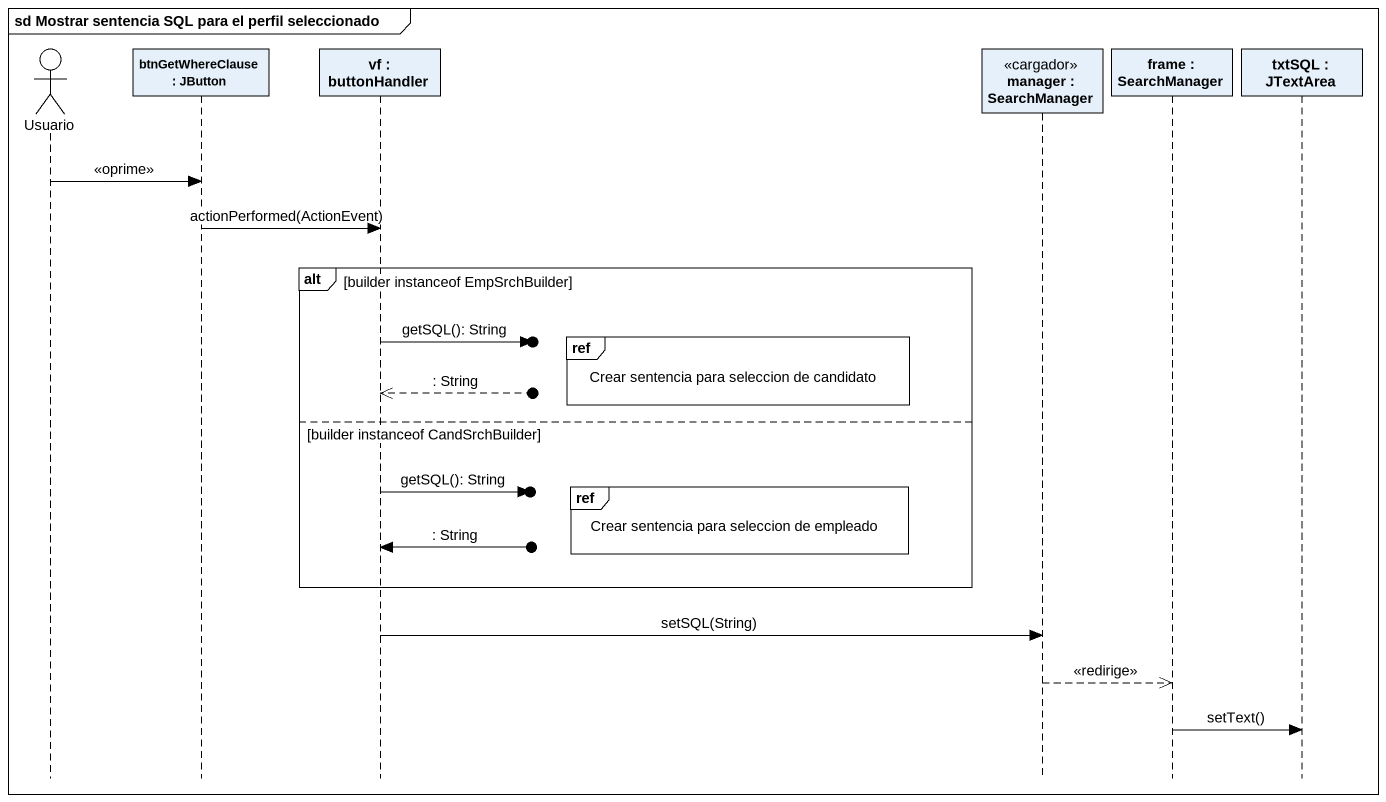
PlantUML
@startuml
mainframe sd Mostrar sentencia SQL para el perfil seleccionado
hide footbox
actor Usuario
participant "btnGetWhereClause : JButton" as btnGetWhereClause
participant "vf : buttonHandler" as vf
participant "manager : SearchManager" as manager <<cargador>>
participant "frame : SearchManager" as frame_
participant "txtSQL : JTextArea" as txtSQL

Usuario -> btnGetWhereClause : <<oprime>>
btnGetWhereClause -> vf : actionPerformed(ActionEvent)
alt builder instanceof EmpSrchBuilder
  ref over manager : Crear sentencia para seleccion de candidato
  vf ->o] : getSQL(): String
  vf <<--o] : : String
else builder instanceof CandSrchBuilder
  ref over manager : Crear sentencia para seleccion de empleado
  vf ->o] : getSQL(): String
  vf <-o] : : String
end
vf -> manager : setSQL(String)
manager -->> frame_ : <<redirige>>
frame_ -> txtSQL : setText()
@enduml
